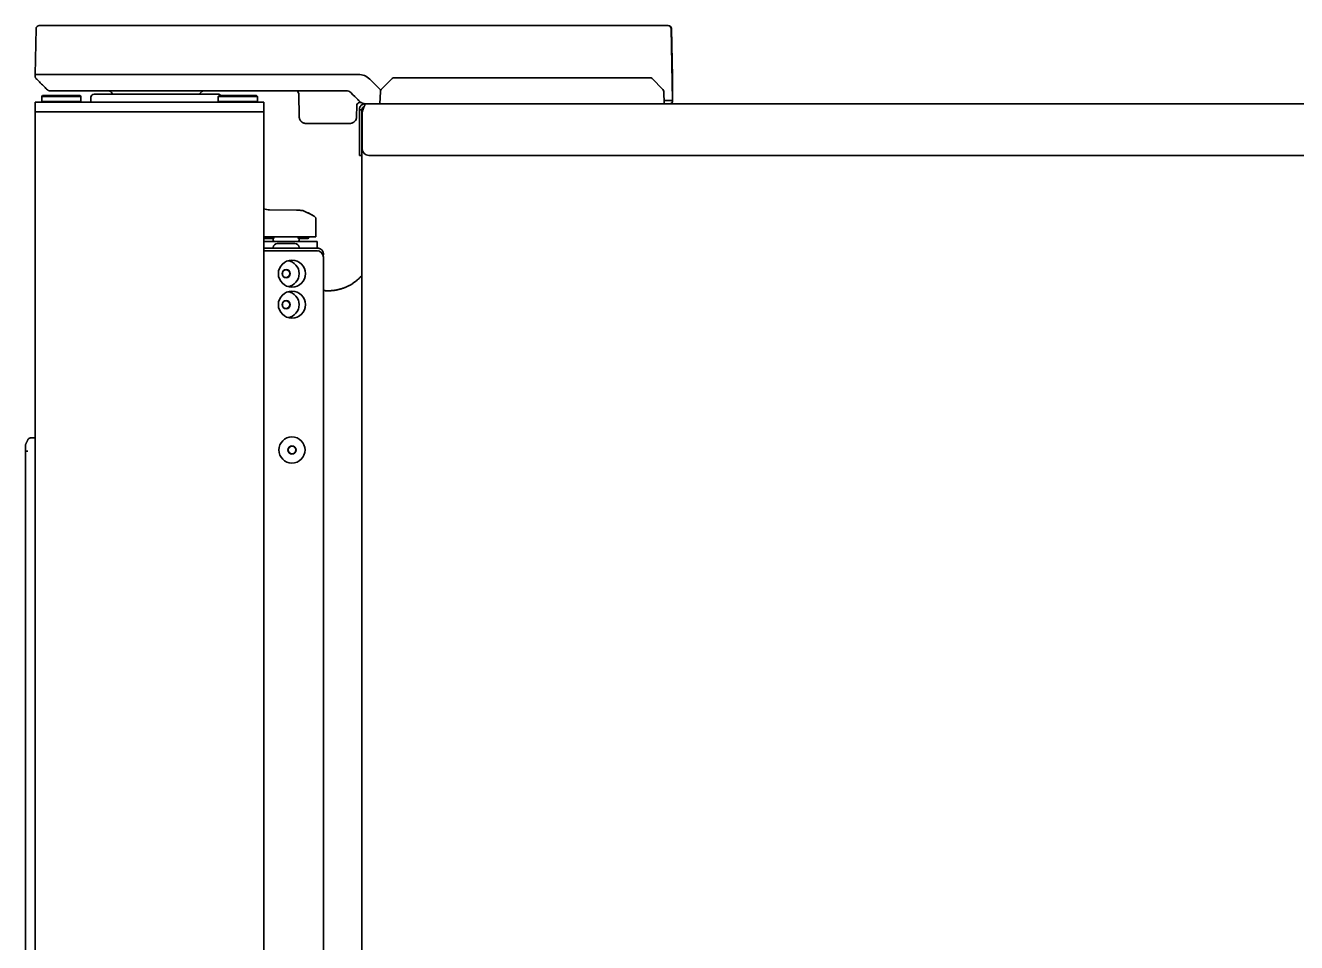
# Model space of a CAD drawing. Header units: inches. Extents: x 90 to 4161, y -506 to 3104.
# Drawn here: x 1156.9 to 1545.9, y 1678.9 to 1959.8 of the extents above; entities that cross this region are included whole.
import ezdxf

# ---------------------------------------------------------------- set-up
doc = ezdxf.new("R2010")
doc.units = ezdxf.units.IN
doc.layers.add('1', color=7, linetype='Continuous', true_color=0xffffff)

msp = doc.modelspace()

# ---------------------------------------------------------------- linework, layer by layer
at = {"layer": '1', "color": 7, "linetype": 'Continuous', "lineweight": 35}
for p, q in [((1159.87, 1944.76), (1160.12, 1958.78)), ((1161.12, 1959.76), (1166.87, 1959.76)), ((1166.87, 1959.76), (1258.7, 1959.76)), ((1262.21, 1959.76), (1267.28, 1959.76)), ((1270.84, 1959.76), (1347.87, 1959.76)), ((1347.87, 1959.76), (1353.49, 1959.76)), ((1353.51, 1959.76), (1353.59, 1959.76)), ((1354.49, 1958.78), (1354.87, 1936.76)), ((1354.61, 1958.78), (1354.87, 1943.88)), ((1159.88, 1944.05), (1159.87, 1944.76)), ((1166.87, 1944.76), (1159.87, 1944.76)), ((1258.7, 1944.76), (1166.87, 1944.76)), ((1265.61, 1939.92), (1262.24, 1943.3)), ((1269.08, 1943.47), (1265.79, 1940.18)), ((1269.79, 1943.76), (1271.37, 1943.76)), ((1271.37, 1943.76), (1346.37, 1943.76)), ((1346.37, 1943.76), (1347.96, 1943.76)), ((1351.95, 1940.18), (1348.66, 1943.47)), ((1354.87, 1942.56), (1354.87, 1938.08)), ((1162.12, 1938.26), (1161.87, 1938.01)), ((1173.87, 1938.01), (1161.87, 1938.01)), ((1161.87, 1938.01), (1161.87, 1936.51)), ((1162.12, 1938.26), (1173.62, 1938.26)), ((1254.16, 1939.76), (1166.87, 1939.76)), ((1173.87, 1938.01), (1173.62, 1938.26)), ((1173.87, 1936.51), (1173.87, 1938.01)), ((1176.92, 1937.77), (1176.87, 1936.26)), ((1196.87, 1938.73), (1177.92, 1938.73)), ((1215.82, 1938.73), (1196.87, 1938.73)), ((1216.12, 1938.26), (1215.87, 1938.01)), ((1227.87, 1938.01), (1215.87, 1938.01)), ((1215.87, 1938.01), (1215.87, 1936.51)), ((1216.12, 1938.26), (1227.62, 1938.26)), ((1227.87, 1938.01), (1227.62, 1938.26)), ((1227.87, 1936.51), (1227.87, 1938.01)), ((1240.51, 1938.78), (1240.63, 1931.72)), ((1255.04, 1939.76), (1254.16, 1939.76)), ((1265.37, 1935.76), (1265.5, 1939.51)), ((1352.24, 1939.51), (1352.37, 1935.76)), ((1159.87, 1936.26), (1161.87, 1936.26)), ((1159.87, 1933.26), (1159.87, 1936.26)), ((1167.87, 1936.51), (1161.87, 1936.51)), ((1161.87, 1936.51), (1162.12, 1936.26)), ((1227.87, 1936.26), (1161.87, 1936.26)), ((1173.87, 1936.51), (1167.87, 1936.51)), ((1173.62, 1936.26), (1173.87, 1936.51)), ((1215.87, 1936.51), (1216.12, 1936.26)), ((1221.87, 1936.51), (1215.87, 1936.51)), ((1227.87, 1936.51), (1221.87, 1936.51)), ((1227.62, 1936.26), (1227.87, 1936.51)), ((1227.87, 1936.26), (1229.87, 1936.26)), ((1229.87, 1936.26), (1229.87, 1933.26)), ((1258.29, 1935.22), (1258.23, 1931.73)), ((1259.07, 1933.85), (1259.07, 1933.96)), ((1259.07, 1933), (1259.07, 1933.85)), ((1259.87, 1933.85), (1259.87, 1933.96)), ((1259.87, 1933.85), (1259.87, 1933)), ((1260.21, 1933.96), (1260.16, 1933.85)), ((1260.87, 1935.76), (1261.12, 1935.76)), ((1261.12, 1935.76), (1261.1, 1935.76)), ((1261.12, 1935.76), (1919.82, 1935.76)), ((1354.87, 1936.76), (1352.34, 1936.76)), ((1354.87, 1936.76), (1354.87, 1936.5)), ((1161.87, 1933.26), (1159.87, 1933.26)), ((1161.87, 1933.26), (1159.87, 1933.26)), ((1159.87, 1249.76), (1159.87, 1933.26)), ((1227.87, 1933.26), (1161.87, 1933.26)), ((1227.87, 1933.26), (1161.87, 1933.26)), ((1229.87, 1933.26), (1227.87, 1933.26)), ((1229.87, 1933.26), (1227.87, 1933.26)), ((1229.87, 1249.76), (1229.87, 1933.26)), ((1240.63, 1931.73), (1240.69, 1931.73)), ((1243.73, 1929.76), (1242.64, 1929.76)), ((1256.23, 1929.76), (1243.73, 1929.76)), ((1259.07, 1933), (1259.07, 1921.96)), ((1259.87, 1933), (1259.87, 1921.96)), ((1259.97, 1933), (1259.97, 1921.96)), ((1259.07, 1919.96), (1259.07, 1921.96)), ((1259.87, 1921.96), (1259.87, 1919.98)), ((1259.87, 1919.96), (1259.07, 1919.96)), ((1259.87, 1204.2), (1259.87, 1919.98)), ((1918.97, 1919.96), (1261.97, 1919.96)), ((1231.59, 1903.31), (1239.84, 1903.17)), ((1245.79, 1900.45), (1245.79, 1895.06)), ((1229.87, 1895.06), (1239.89, 1895.06)), ((1245.79, 1895.06), (1239.89, 1895.06)), ((1229.87, 1893.56), (1244.16, 1893.56)), ((1229.87, 1891.56), (1245.64, 1891.56)), ((1229.87, 1890.76), (1243.98, 1890.76)), ((1230.04, 1894.56), (1232.84, 1894.56)), ((1232.66, 1894.56), (1232.66, 1894.16)), ((1232.66, 1894.16), (1232.66, 1893.96)), ((1232.66, 1893.96), (1232.66, 1893.56)), ((1233.96, 1892.96), (1239.36, 1892.96)), ((1240.48, 1894.56), (1243.29, 1894.56)), ((1240.66, 1894.16), (1240.66, 1894.56)), ((1240.66, 1893.96), (1240.66, 1894.16)), ((1240.66, 1893.56), (1240.66, 1893.96)), ((1243.98, 1890.76), (1244.23, 1890.76)), ((1244.16, 1893.56), (1246.16, 1893.56)), ((1244.23, 1890.76), (1246.09, 1890.76)), ((1246.16, 1893.56), (1246.16, 1891.56)), ((1248.07, 1889.67), (1248.04, 1889.11)), ((1248.07, 1888.76), (1248.07, 1659.83)), ((1158.46, 1833.44), (1159.87, 1833.51)), ((1156.87, 1644.36), (1156.87, 1829.4))]:
    msp.add_line(p, q, dxfattribs=at)
for centre, radius in [((1238.44, 1883.76), 4.15), ((1236.66, 1883.76), 1.25), ((1236.66, 1883.76), 1.15), ((1238.44, 1874.26), 4.15), ((1236.66, 1874.26), 1.25), ((1236.66, 1874.26), 1.15), ((1238.44, 1829.76), 4), ((1238.44, 1829.76), 1.25), ((1238.44, 1829.76), 1.15)]:
    msp.add_circle(centre, radius, dxfattribs=at)
for centre, radius, start, end in [((1161.12, 1958.76), 1, 90, 179), ((1353.49, 1958.76), 1, 1, 90), ((1353.61, 1958.76), 1, 1, 90), ((1269.79, 1942.76), 1, 90, 135), ((1347.96, 1942.76), 1, 45, 90), ((1177.92, 1937.73), 1, 90, 178), ((1181.91, 1937.76), 2, 29.0308, 90), ((1211.84, 1937.76), 2, 90, 150.9692), ((1215.82, 1937.73), 1, 31.9695, 90), ((1239.51, 1938.76), 1, 1, 90), ((1255.04, 1937.76), 2, 45, 90), ((1266.5, 1939.48), 1, 135, 178), ((1351.24, 1939.48), 1, 2, 45), ((1259.29, 1935.2), 1, 62.9013, 179), ((1261.97, 1933), 2, 155, 180), ((1354.12, 1936.51), 0.75, 270, 359), ((1261.97, 1921.96), 2, 180, 270), ((1231.69, 1909.31), 6, 252.3179, 269), ((1236.86, 1891.94), 4.8, 139.458, 149.6988), ((1236.46, 1891.94), 4.8, 30.3012, 40.542), ((1243.29, 1895.06), 0.5, 270, 330), ((1244.15, 1894.56), 0.5, 90, 150), ((1230.04, 1895.06), 0.5, 250.7306, 270), ((1233.06, 1894.16), 0.4, 149.6988, 180), ((1233.06, 1893.96), 0.4, 180, 270), ((1233.96, 1891.66), 1.3, 90, 174.7841), ((1232.87, 1891.76), 0.2, 174.7841, 270), ((1239.36, 1891.66), 1.3, 5.2159, 90), ((1240.26, 1893.96), 0.4, 270, 0), ((1240.46, 1891.76), 0.2, 270, 5.2159), ((1240.26, 1894.16), 0.4, 0, 30.3012), ((1236.66, 1883.76), 4, 277.7456, 82.26), ((1236.66, 1874.26), 4, 277.7456, 82.26)]:
    msp.add_arc(centre, radius, start, end, dxfattribs=at)
for centre, major_axis, ratio, start_param, end_param in [((1353.51, 1958.76), (0, 1), 0.998849, 4.729842, 6.283185), ((1246.09, 1888.76), (0, 2), 0.990268, 4.712389, 6.283185), ((1158.51, 1832.44), (-0.052, 0.999), 0.99998, 0, 1.065736)]:
    msp.add_ellipse(centre, major_axis=major_axis, ratio=ratio, start_param=start_param, end_param=end_param, dxfattribs=at)
for points, knots in [([(1258.7, 1959.76), (1259.29, 1959.76), (1259.87, 1959.76), (1260.75, 1959.76), (1261.04, 1959.76), (1261.63, 1959.76), (1261.92, 1959.76), (1262.21, 1959.76)], [0, 0, 0, 0, 0.5, 0.5, 0.75, 0.75, 1, 1, 1, 1]), ([(1267.28, 1959.76), (1267.58, 1959.76), (1267.88, 1959.76), (1268.47, 1959.76), (1268.77, 1959.76), (1269.66, 1959.76), (1270.25, 1959.76), (1270.84, 1959.76)], [0, 0, 0, 0, 0.25, 0.25, 0.5, 0.5, 1, 1, 1, 1]), ([(1159.88, 1944.05), (1159.88, 1944), (1159.89, 1943.95), (1159.91, 1943.86), (1159.92, 1943.81), (1159.96, 1943.72), (1159.98, 1943.68), (1160.04, 1943.6), (1160.07, 1943.56), (1160.1, 1943.53)], [0, 0, 0, 0, 0.25, 0.25, 0.5, 0.5, 0.75, 0.75, 1, 1, 1, 1]), ([(1354.87, 1943.88), (1354.87, 1943.88), (1354.87, 1943.75), (1354.87, 1943.28), (1354.87, 1942.95), (1354.87, 1942.56)], [0, 0, 0, 0, 0.5, 0.5, 1, 1, 1, 1]), ([(1164.29, 1939.76), (1164.22, 1939.76), (1164.16, 1939.77), (1164.03, 1939.79), (1163.96, 1939.81), (1163.84, 1939.86), (1163.78, 1939.89), (1163.68, 1939.97), (1163.63, 1940.01), (1163.58, 1940.05)], [0, 0, 0, 0, 0.25, 0.25, 0.5, 0.5, 0.75, 0.75, 1, 1, 1, 1]), ([(1164.29, 1939.76), (1164.22, 1939.76), (1164.15, 1939.77), (1164.03, 1939.79), (1163.96, 1939.81), (1163.84, 1939.86), (1163.78, 1939.89), (1163.68, 1939.97), (1163.62, 1940.01), (1163.58, 1940.05)], [0, 0, 0, 0, 0.25, 0.25, 0.5, 0.5, 0.75, 0.75, 1, 1, 1, 1]), ([(1166.87, 1939.76), (1166.83, 1939.76), (1166.79, 1939.76), (1166.7, 1939.76), (1166.66, 1939.76), (1166.54, 1939.76), (1166.46, 1939.76), (1166.33, 1939.76), (1166.29, 1939.76), (1166.21, 1939.76), (1166.17, 1939.76), (1166.05, 1939.76), (1165.97, 1939.76), (1165.82, 1939.76), (1165.74, 1939.76), (1165.63, 1939.76), (1165.6, 1939.76), (1165.52, 1939.76), (1165.49, 1939.76), (1165.38, 1939.76), (1165.31, 1939.76), (1165.18, 1939.76), (1165.12, 1939.76), (1165, 1939.76), (1164.95, 1939.76), (1164.87, 1939.76), (1164.84, 1939.76), (1164.79, 1939.76), (1164.76, 1939.76), (1164.69, 1939.76), (1164.65, 1939.76), (1164.59, 1939.76), (1164.57, 1939.76), (1164.53, 1939.76), (1164.52, 1939.76), (1164.48, 1939.76), (1164.47, 1939.76), (1164.44, 1939.76), (1164.42, 1939.76), (1164.4, 1939.76), (1164.39, 1939.76), (1164.36, 1939.76), (1164.35, 1939.76), (1164.34, 1939.76), (1164.33, 1939.76), (1164.31, 1939.76), (1164.31, 1939.76), (1164.3, 1939.76), (1164.29, 1939.76), (1164.29, 1939.76), (1164.29, 1939.76), (1164.29, 1939.76), (1164.29, 1939.76), (1164.29, 1939.76), (1164.29, 1939.76), (1164.29, 1939.76)], [0, 0, 0, 0, 0.03125, 0.03125, 0.0625, 0.0625, 0.125, 0.125, 0.15625, 0.15625, 0.1875, 0.1875, 0.25, 0.25, 0.3125, 0.3125, 0.34375, 0.34375, 0.375, 0.375, 0.4375, 0.4375, 0.5, 0.5, 0.5625, 0.5625, 0.59375, 0.59375, 0.625, 0.625, 0.6875, 0.6875, 0.71875, 0.71875, 0.75, 0.75, 0.78125, 0.78125, 0.8125, 0.8125, 0.84375, 0.84375, 0.875, 0.875, 0.90625, 0.90625, 0.9375, 0.9375, 0.96875, 0.96875, 0.984375, 0.984375, 0.992187, 0.992187, 1, 1, 1, 1]), ([(1261.11, 1935.76), (1261.01, 1935.76), (1260.92, 1935.77), (1260.72, 1935.79), (1260.53, 1935.81), (1260.34, 1935.86), (1260.22, 1935.9), (1260.2, 1935.9), (1260.15, 1935.92), (1260.13, 1935.93), (1260.06, 1935.95), (1260.01, 1935.97), (1259.88, 1936.03), (1259.7, 1936.11), (1259.53, 1936.21), (1259.41, 1936.29), (1259.35, 1936.33), (1259.29, 1936.38), (1259.25, 1936.41), (1259.23, 1936.43), (1259.14, 1936.5), (1259.06, 1936.57), (1258.99, 1936.64)], [0, 0, 0, 0, 0.125, 0.125, 0.25, 0.375, 0.375, 0.40625, 0.40625, 0.4375, 0.4375, 0.5, 0.5, 0.625, 0.75, 0.75, 0.8125, 0.84375, 0.84375, 0.875, 0.875, 1, 1, 1, 1]), ([(1259.07, 1933.96), (1259.07, 1934.07), (1259.08, 1934.18), (1259.12, 1934.4), (1259.15, 1934.51), (1259.23, 1934.72), (1259.29, 1934.82), (1259.4, 1935.01), (1259.47, 1935.1), (1259.62, 1935.26), (1259.71, 1935.34), (1259.88, 1935.47), (1259.98, 1935.53), (1260.18, 1935.63), (1260.29, 1935.67), (1260.5, 1935.73), (1260.61, 1935.75), (1260.72, 1935.76)], [0, 0, 0, 0, 0.125, 0.125, 0.25, 0.25, 0.375, 0.375, 0.5, 0.5, 0.625, 0.625, 0.75, 0.75, 0.875, 0.875, 1, 1, 1, 1]), ([(1259.87, 1933.96), (1259.87, 1934.09), (1259.89, 1934.21), (1259.98, 1934.44), (1260.05, 1934.55), (1260.22, 1934.73), (1260.32, 1934.81), (1260.47, 1934.88), (1260.5, 1934.89), (1260.54, 1934.9)], [0, 0, 0, 0, 0.302566, 0.302566, 0.605132, 0.605132, 0.907698, 0.907698, 1, 1, 1, 1]), ([(1261.1, 1935.76), (1261.06, 1935.75), (1261.02, 1935.73), (1260.95, 1935.67), (1260.91, 1935.63), (1260.84, 1935.53), (1260.8, 1935.47), (1260.73, 1935.34), (1260.69, 1935.26), (1260.62, 1935.1), (1260.58, 1935.01), (1260.51, 1934.82), (1260.47, 1934.72), (1260.4, 1934.51), (1260.36, 1934.4), (1260.29, 1934.18), (1260.25, 1934.07), (1260.21, 1933.96)], [0, 0, 0, 0, 0.125, 0.125, 0.25, 0.25, 0.375, 0.375, 0.5, 0.5, 0.625, 0.625, 0.75, 0.75, 0.875, 0.875, 1, 1, 1, 1]), ([(1260.72, 1935.76), (1260.73, 1935.76), (1260.73, 1935.76), (1260.74, 1935.76), (1260.75, 1935.76), (1260.76, 1935.76), (1260.77, 1935.76), (1260.78, 1935.76), (1260.79, 1935.76), (1260.81, 1935.76), (1260.82, 1935.76), (1260.83, 1935.76), (1260.84, 1935.76), (1260.85, 1935.76), (1260.86, 1935.76), (1260.87, 1935.76), (1260.87, 1935.76)], [0, 0, 0, 0, 0.070356, 0.140723, 0.211142, 0.28165, 0.352287, 0.42309, 0.494098, 0.565348, 0.636878, 0.708725, 0.780925, 0.853514, 0.926527, 1, 1, 1, 1]), ([(1240.69, 1931.73), (1240.69, 1931.72), (1240.69, 1931.7), (1240.69, 1931.68), (1240.69, 1931.66), (1240.69, 1931.64), (1240.69, 1931.62), (1240.69, 1931.59), (1240.69, 1931.57), (1240.7, 1931.55), (1240.7, 1931.53), (1240.7, 1931.51), (1240.7, 1931.48), (1240.71, 1931.46), (1240.71, 1931.44), (1240.71, 1931.42), (1240.72, 1931.39), (1240.72, 1931.37), (1240.73, 1931.35), (1240.73, 1931.33), (1240.74, 1931.31), (1240.74, 1931.28), (1240.75, 1931.26), (1240.75, 1931.24), (1240.76, 1931.22), (1240.76, 1931.19), (1240.77, 1931.17), (1240.78, 1931.15), (1240.79, 1931.13), (1240.79, 1931.11), (1240.8, 1931.08), (1240.81, 1931.06), (1240.82, 1931.04), (1240.82, 1931.02), (1240.83, 1931), (1240.84, 1930.97), (1240.85, 1930.95), (1240.86, 1930.93), (1240.87, 1930.91), (1240.88, 1930.89), (1240.89, 1930.87), (1240.9, 1930.85), (1240.91, 1930.82), (1240.92, 1930.8), (1240.93, 1930.78), (1240.95, 1930.76), (1240.96, 1930.74), (1240.97, 1930.72), (1240.98, 1930.7), (1241, 1930.68), (1241.01, 1930.66), (1241.02, 1930.64), (1241.04, 1930.62), (1241.05, 1930.6), (1241.06, 1930.58), (1241.08, 1930.56), (1241.09, 1930.54), (1241.11, 1930.52), (1241.12, 1930.5), (1241.14, 1930.48), (1241.15, 1930.46), (1241.17, 1930.44), (1241.18, 1930.42), (1241.2, 1930.41), (1241.22, 1930.39), (1241.23, 1930.37), (1241.25, 1930.35), (1241.27, 1930.34), (1241.28, 1930.32), (1241.29, 1930.31), (1241.31, 1930.3), (1241.32, 1930.29), (1241.33, 1930.27), (1241.35, 1930.26), (1241.36, 1930.25), (1241.38, 1930.23), (1241.39, 1930.22), (1241.41, 1930.21), (1241.43, 1930.19), (1241.44, 1930.18), (1241.46, 1930.17), (1241.48, 1930.15), (1241.5, 1930.14), (1241.52, 1930.12), (1241.54, 1930.11), (1241.56, 1930.1), (1241.58, 1930.08), (1241.6, 1930.07), (1241.62, 1930.05), (1241.64, 1930.04), (1241.67, 1930.03), (1241.69, 1930.01), (1241.71, 1930), (1241.74, 1929.99), (1241.77, 1929.97), (1241.79, 1929.96), (1241.82, 1929.95), (1241.85, 1929.93), (1241.87, 1929.92), (1241.9, 1929.91), (1241.93, 1929.9), (1241.96, 1929.89), (1241.99, 1929.87), (1242.02, 1929.86), (1242.05, 1929.85), (1242.09, 1929.84), (1242.12, 1929.83), (1242.15, 1929.82), (1242.19, 1929.82), (1242.22, 1929.81), (1242.26, 1929.8), (1242.29, 1929.79), (1242.33, 1929.79), (1242.36, 1929.78), (1242.4, 1929.78), (1242.44, 1929.77), (1242.48, 1929.77), (1242.52, 1929.77), (1242.56, 1929.76), (1242.6, 1929.76), (1242.62, 1929.76), (1242.64, 1929.76)], [0, 0, 0, 0, 0.007054, 0.014124, 0.021211, 0.028313, 0.035432, 0.042566, 0.049717, 0.056884, 0.064068, 0.071267, 0.078483, 0.085714, 0.092962, 0.100226, 0.107506, 0.114803, 0.122115, 0.129444, 0.136789, 0.144149, 0.151527, 0.15892, 0.166329, 0.173755, 0.181197, 0.188655, 0.196129, 0.203619, 0.211125, 0.218648, 0.226186, 0.233741, 0.241312, 0.248899, 0.256503, 0.264122, 0.271758, 0.27941, 0.287078, 0.294762, 0.302462, 0.310179, 0.317912, 0.32566, 0.333425, 0.341207, 0.349004, 0.356817, 0.364647, 0.372493, 0.380355, 0.388233, 0.396128, 0.404038, 0.411965, 0.419908, 0.427867, 0.435842, 0.443833, 0.451841, 0.459865, 0.467904, 0.47596, 0.484033, 0.492121, 0.500226, 0.505738, 0.511401, 0.517214, 0.523178, 0.529293, 0.535559, 0.541975, 0.548542, 0.55526, 0.562128, 0.569147, 0.576316, 0.583636, 0.591107, 0.598729, 0.606501, 0.614424, 0.622498, 0.630722, 0.639097, 0.647623, 0.656299, 0.665126, 0.674104, 0.683232, 0.692511, 0.701941, 0.711521, 0.721252, 0.731134, 0.741166, 0.751349, 0.761683, 0.772168, 0.782803, 0.793588, 0.804525, 0.815612, 0.82685, 0.838238, 0.849777, 0.861467, 0.873308, 0.885299, 0.897441, 0.909733, 0.922177, 0.93477, 0.947515, 0.96041, 0.973456, 0.986653, 1, 1, 1, 1]), ([(1256.23, 1929.76), (1256.36, 1929.76), (1256.49, 1929.77), (1256.74, 1929.82), (1256.87, 1929.86), (1257.23, 1930.01), (1257.45, 1930.15), (1257.82, 1930.52), (1257.97, 1930.73), (1258.12, 1931.09), (1258.16, 1931.21), (1258.21, 1931.47), (1258.23, 1931.6), (1258.23, 1931.73)], [0, 0, 0, 0, 0.125, 0.125, 0.25, 0.25, 0.5, 0.5, 0.75, 0.75, 0.875, 0.875, 1, 1, 1, 1]), ([(1239.84, 1903.17), (1239.86, 1903.16), (1239.89, 1903.16), (1239.93, 1903.16), (1239.96, 1903.16), (1240.03, 1903.16), (1240.08, 1903.16), (1240.17, 1903.16), (1240.22, 1903.16), (1240.32, 1903.16), (1240.36, 1903.16), (1240.45, 1903.15), (1240.5, 1903.15), (1240.58, 1903.15), (1240.62, 1903.15), (1240.7, 1903.15), (1240.74, 1903.15), (1240.8, 1903.15), (1240.82, 1903.15), (1240.85, 1903.15), (1240.87, 1903.15), (1240.92, 1903.15), (1240.95, 1903.15), (1241.01, 1903.14), (1241.04, 1903.14), (1241.08, 1903.14), (1241.1, 1903.14), (1241.12, 1903.14), (1241.13, 1903.14), (1241.17, 1903.14), (1241.19, 1903.14), (1241.24, 1903.14), (1241.27, 1903.14), (1241.29, 1903.14), (1241.3, 1903.14), (1241.3, 1903.14), (1241.31, 1903.14), (1241.31, 1903.14), (1241.31, 1903.14), (1241.31, 1903.14), (1241.32, 1903.14), (1241.32, 1903.14), (1241.32, 1903.14), (1241.32, 1903.14)], [0, 0, 0, 0, 0.031368, 0.031368, 0.062736, 0.062736, 0.125471, 0.125471, 0.188207, 0.188207, 0.250942, 0.250942, 0.313678, 0.313678, 0.376413, 0.376413, 0.439149, 0.439149, 0.470516, 0.470516, 0.501884, 0.501884, 0.56462, 0.56462, 0.627355, 0.627355, 0.658723, 0.658723, 0.690091, 0.690091, 0.752826, 0.752826, 0.878297, 0.878297, 0.909665, 0.909665, 0.925349, 0.925349, 0.941033, 0.941033, 0.9724, 0.9724, 1, 1, 1, 1]), ([(1241.32, 1903.14), (1241.47, 1903.14), (1241.62, 1903.12), (1241.92, 1903.04), (1242.07, 1902.99), (1242.2, 1902.92)], [0, 0, 0, 0, 0.5, 0.5, 1, 1, 1, 1]), ([(1245.11, 1901.43), (1245.1, 1901.44), (1245.08, 1901.45), (1245.05, 1901.46), (1245.04, 1901.47), (1245.01, 1901.49), (1245, 1901.5), (1244.93, 1901.54), (1244.87, 1901.58), (1244.73, 1901.66), (1244.65, 1901.71), (1244.48, 1901.81), (1244.38, 1901.86), (1244.26, 1901.93), (1244.23, 1901.94), (1244.18, 1901.97), (1244.1, 1902.01), (1244.02, 1902.05), (1243.85, 1902.14), (1243.74, 1902.19), (1243.5, 1902.31), (1243.37, 1902.37), (1243.17, 1902.45), (1243.1, 1902.48), (1243, 1902.52), (1242.98, 1902.53), (1242.95, 1902.54)], [0, 0, 0, 0, 0.048402, 0.048402, 0.081418, 0.081418, 0.114435, 0.114435, 0.2465, 0.2465, 0.378566, 0.378566, 0.510631, 0.510631, 0.543648, 0.543648, 0.576664, 0.642697, 0.642697, 0.774762, 0.774762, 0.906828, 0.906828, 0.972861, 0.972861, 1, 1, 1, 1]), ([(1245.25, 1901.34), (1245.33, 1901.3), (1245.4, 1901.25), (1245.54, 1901.12), (1245.59, 1901.05), (1245.69, 1900.89), (1245.72, 1900.81), (1245.77, 1900.64), (1245.79, 1900.54), (1245.79, 1900.45)], [0, 0, 0, 0, 0.25, 0.25, 0.5, 0.5, 0.75, 0.75, 1, 1, 1, 1]), ([(1246.27, 1891.56), (1246.17, 1891.56), (1246.07, 1891.56), (1245.86, 1891.56), (1245.75, 1891.56), (1245.64, 1891.56)], [0, 0, 0, 0, 0.462959, 0.462959, 1, 1, 1, 1]), ([(1246.27, 1891.56), (1246.39, 1891.56), (1246.51, 1891.55), (1246.69, 1891.51), (1246.74, 1891.5), (1246.83, 1891.47), (1246.86, 1891.46), (1246.91, 1891.44), (1246.94, 1891.43), (1247.08, 1891.37), (1247.18, 1891.32), (1247.3, 1891.24), (1247.33, 1891.22), (1247.37, 1891.18), (1247.4, 1891.17), (1247.46, 1891.11), (1247.5, 1891.07), (1247.63, 1890.95), (1247.7, 1890.86), (1247.78, 1890.75), (1247.79, 1890.72), (1247.82, 1890.68), (1247.86, 1890.6), (1247.9, 1890.53), (1247.94, 1890.43), (1247.96, 1890.38), (1247.99, 1890.31), (1247.99, 1890.28), (1248.01, 1890.23), (1248.01, 1890.2), (1248.04, 1890.07), (1248.06, 1889.97), (1248.07, 1889.87)], [0, 0, 0, 0, 0.125, 0.125, 0.1875, 0.1875, 0.21875, 0.21875, 0.25, 0.25, 0.375, 0.375, 0.40625, 0.40625, 0.4375, 0.4375, 0.5, 0.5, 0.625, 0.625, 0.65625, 0.65625, 0.6875, 0.75, 0.75, 0.8125, 0.8125, 0.84375, 0.84375, 0.875, 0.875, 1, 1, 1, 1]), ([(1246.7, 1890.66), (1246.7, 1890.66), (1246.7, 1890.67), (1246.66, 1890.68), (1246.63, 1890.7), (1246.58, 1890.71), (1246.56, 1890.72), (1246.53, 1890.73), (1246.51, 1890.73), (1246.42, 1890.75), (1246.35, 1890.76), (1246.27, 1890.76)], [0, 0, 0, 0, 0.019788, 0.019788, 0.264841, 0.264841, 0.387368, 0.387368, 0.509894, 0.509894, 1, 1, 1, 1]), ([(1158.46, 1833.44), (1158.37, 1833.43), (1158.28, 1833.42), (1158.11, 1833.36), (1158.03, 1833.32), (1157.88, 1833.22), (1157.82, 1833.16), (1157.7, 1833.03), (1157.65, 1832.96), (1157.61, 1832.88)], [0, 0, 0, 0, 0.25, 0.25, 0.5, 0.5, 0.75, 0.75, 1, 1, 1, 1]), ([(1156.87, 1831.12), (1156.87, 1831.2), (1156.88, 1831.27), (1156.91, 1831.42), (1156.94, 1831.49), (1156.97, 1831.56)], [0, 0, 0, 0, 0.5, 0.5, 1, 1, 1, 1]), ([(1156.87, 1829.4), (1156.87, 1829.46), (1156.87, 1829.51), (1156.87, 1829.6), (1156.87, 1829.63), (1156.87, 1829.68), (1156.87, 1829.71), (1156.87, 1829.79), (1156.87, 1829.85), (1156.87, 1829.95), (1156.87, 1830), (1156.87, 1830.11), (1156.87, 1830.16), (1156.87, 1830.23), (1156.87, 1830.25), (1156.87, 1830.3), (1156.87, 1830.33), (1156.87, 1830.39), (1156.87, 1830.48), (1156.87, 1830.57), (1156.87, 1830.65), (1156.87, 1830.68), (1156.87, 1830.75), (1156.87, 1830.82), (1156.87, 1830.88), (1156.87, 1830.93), (1156.87, 1830.96), (1156.87, 1830.99), (1156.87, 1831), (1156.87, 1831.02), (1156.87, 1831.03), (1156.87, 1831.06), (1156.87, 1831.07), (1156.87, 1831.1), (1156.87, 1831.1), (1156.87, 1831.12), (1156.87, 1831.12), (1156.87, 1831.12)], [0, 0, 0, 0, 0.0625, 0.0625, 0.09375, 0.09375, 0.125, 0.125, 0.1875, 0.1875, 0.25, 0.25, 0.3125, 0.3125, 0.34375, 0.34375, 0.375, 0.375, 0.4375, 0.5, 0.5, 0.5625, 0.5625, 0.625, 0.6875, 0.6875, 0.75, 0.75, 0.78125, 0.78125, 0.8125, 0.8125, 0.875, 0.875, 0.9375, 0.9375, 1, 1, 1, 1]), ([(1156.87, 1829.4), (1156.87, 1829.4), (1156.88, 1829.41), (1156.91, 1829.41), (1156.94, 1829.41), (1156.97, 1829.41)], [0, 0, 0, 0, 0.5, 0.5, 1, 1, 1, 1])]:
    msp.add_open_spline(points, degree=3, knots=knots, dxfattribs=at)
for points, degree in [([(1163.58, 1940.05), (1160.1, 1943.53)], 1), ([(1262.24, 1943.3), (1261.3, 1944.23), (1260.02, 1944.76), (1258.7, 1944.76)], 3), ([(1258.99, 1936.64), (1258.72, 1936.91), (1258.44, 1937.19), (1256.46, 1939.18)], 3), ([(1354.87, 1938.08), (1354.87, 1937.3), (1354.87, 1936.76), (1354.87, 1936.76)], 3), ([(1259.87, 1933.96), (1259.07, 1933.96)], 1), ([(1259.73, 1936.1), (1259.74, 1936.1)], 1), ([(1242.2, 1902.92), (1245.25, 1901.34)], 1), ([(1248.07, 1889.87), (1248.07, 1889.81), (1248.07, 1889.74), (1248.07, 1889.67)], 3), ([(1157.61, 1832.88), (1156.97, 1831.56)], 1), ([(1157.61, 1829.41), (1156.97, 1829.41)], 1)]:
    msp.add_open_spline(points, degree=degree, dxfattribs=at)
msp.add_rational_spline([(1248.06, 1878.59), (1251.39, 1878.23), (1254.66, 1878.94), (1257.5, 1880.62), (1259.65, 1882.99), (1259.69, 1883.03), (1259.74, 1883.07), (1259.79, 1883.11), (1259.85, 1883.13)], [0.499511206154, 0.482200084429, 0.483873659269, 0.504531930676, 0.544174898647, 0.535909248976, 0.531320882017, 0.530409797772, 0.53317599624], degree=4, knots=[0, 0, 0, 0, 0, 0.982252, 0.982252, 0.982252, 0.982252, 1, 1, 1, 1, 1], dxfattribs=at)

doc.saveas('drawing.dxf')
